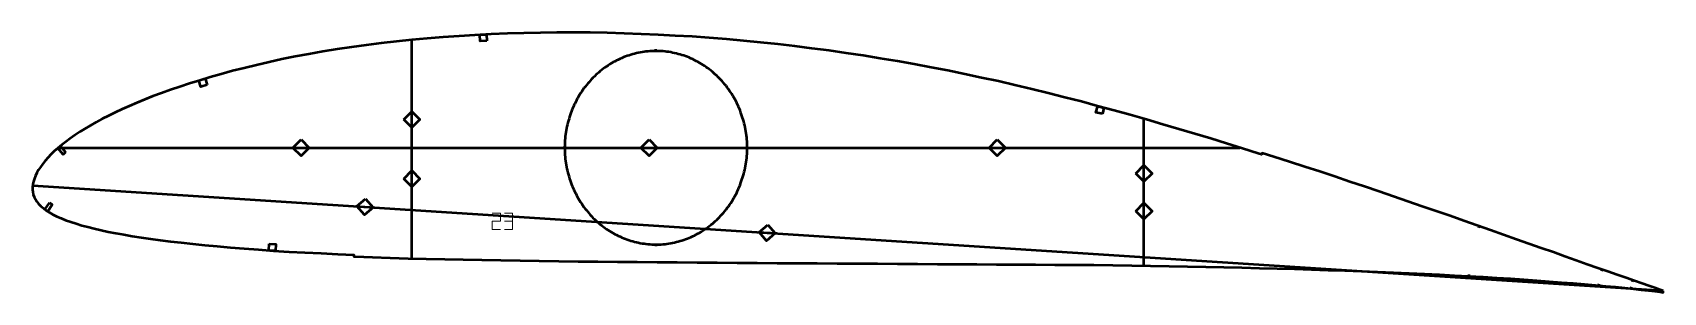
# Model space of a CAD drawing. Header units: metres. Extents: x 9 to 1011, y 111 to 271.
import ezdxf

# ---------------------------------------------------------------- set-up
doc = ezdxf.new("R2010")
doc.units = ezdxf.units.M
doc.layers.add('Layer', color=1, linetype='Continuous', lineweight=50)
doc.layers.add('NumLabel', color=1, linetype='Continuous', lineweight=15)

msp = doc.modelspace()

# ---------------------------------------------------------------- linework, layer by layer
at = {"layer": 'Layer', "color": 7}
for p, q in [((242.2, 131.9), (242.2, 266.4)), ((242.2, 211.4), (242.2, 223.4)), ((692.2, 127.4), (692.2, 217.8)), ((24.9, 200), (751.2, 200)), ((168.1, 200), (180.1, 200)), ((382, 200), (394, 200)), ((596, 200), (608, 200)), ((242.2, 174.9), (242.2, 186.9)), ((692.2, 178.2), (692.2, 190.2)), ((9.3, 176.8), (1010.7, 112.1)), ((207.4, 164), (219.4, 163.2)), ((692.2, 155), (692.2, 167)), ((454.6, 148), (466.5, 147.3))]:
    msp.add_line(p, q, dxfattribs=at)
at = {"layer": 'Layer'}
for p, q in [((392.2, 259.5), (392.2, 260.6)), ((336.2, 200), (335.2, 200)), ((448.3, 200), (449.3, 200)), ((898.2, 151.7), (897.9, 150.7)), ((392.2, 140.4), (392.2, 139.4)), ((891.9, 121.9), (891.8, 120.9)), ((973.7, 125), (973.3, 124.1)), ((971.7, 116.2), (971.6, 115.2)), ((991.6, 114.3), (991.5, 113.3)), ((992.5, 118.5), (992.2, 117.5))]:
    msp.add_line(p, q, dxfattribs=at)
for points in [[(1011.3, 111.9), (1009.4, 112.5), (1006.2, 113.7), (1002.5, 115), (998.4, 116.5), (993.7, 118.1), (988.6, 119.8), (983.1, 121.7), (977.3, 123.8), (971.1, 125.9), (964.6, 128.2), (957.9, 130.6), (950.9, 133), (943.8, 135.6), (936.4, 138.2), (928.8, 140.9), (921.1, 143.6), (913.2, 146.4), (905.1, 149.2), (897, 152.1), (888.7, 155), (880.3, 158), (871.8, 160.9), (863.2, 163.9), (854.4, 166.9), (845.6, 170), (836.7, 173), (827.7, 176.1), (818.7, 179.1), (809.5, 182.2), (800.3, 185.3), (791, 188.3), (781.6, 191.4), (772.1, 194.4), (764.8, 196.7), (764.5, 195.8), (762.3, 196.5), (752.7, 199.5), (743, 202.6), (733.3, 205.6), (723.5, 208.5), (713.6, 211.5), (703.7, 214.4), (693.8, 217.3), (683.8, 220.2), (673.8, 223), (663.7, 225.7), (653.7, 228.4), (643.5, 231), (633.4, 233.6), (623.2, 236.1), (612.9, 238.5), (602.7, 240.9), (592.4, 243.1), (582.1, 245.3), (571.7, 247.5), (561.4, 249.5), (551, 251.4), (540.6, 253.3), (530.1, 255), (519.6, 256.7), (509.1, 258.3), (498.6, 259.8), (488.1, 261.2), (477.6, 262.5), (467.1, 263.7), (456.5, 264.8), (446, 265.8), (435.5, 266.8), (425, 267.6), (414.5, 268.4), (404, 269), (393.5, 269.6), (383.1, 270), (372.6, 270.4), (362.3, 270.7), (351.9, 270.9), (341.6, 270.9), (331.4, 270.9), (321.2, 270.8), (311, 270.6), (300.9, 270.3), (290.9, 269.9), (281, 269.4), (271.2, 268.8), (261.4, 268.1), (251.7, 267.3), (242.1, 266.4), (232.7, 265.5), (223.4, 264.4), (214.2, 263.2), (205.1, 262), (196.2, 260.6), (187.4, 259.2), (178.9, 257.7), (170.5, 256.1), (162.3, 254.5), (154.4, 252.7), (146.7, 250.9), (139.2, 249.1), (131.9, 247.3), (124.9, 245.4), (118.2, 243.5), (111.8, 241.5), (105.5, 239.6), (99.6, 237.6), (93.8, 235.6), (88.3, 233.6), (83, 231.7), (78, 229.7), (73.2, 227.7), (68.5, 225.7), (64.1, 223.7), (59.8, 221.7), (55.7, 219.7), (51.9, 217.7), (48.2, 215.7), (44.6, 213.7), (41.3, 211.7), (38.1, 209.7), (35, 207.7), (32.2, 205.7), (29.5, 203.7), (27, 201.7), (24.6, 199.8), (22.4, 197.8), (20.4, 195.8), (18.6, 193.9), (16.9, 191.9), (15.3, 190), (13.9, 188.1), (12.7, 186.3), (11.7, 184.5), (10.9, 182.8), (10.2, 181), (9.7, 179.3), (9.3, 177.6), (9.1, 175.9), (9.1, 174.3), (9.2, 172.8), (9.5, 171.3), (10, 169.8), (10.8, 168.3), (11.7, 166.9), (12.8, 165.5), (14.1, 164.1), (15.7, 162.7), (17.4, 161.4), (19.4, 160.1), (21.6, 158.9), (24, 157.7), (26.6, 156.6), (29.4, 155.4), (32.5, 154.3), (35.8, 153.3), (39.3, 152.2), (43, 151.2), (47, 150.2), (51.2, 149.3), (55.6, 148.3), (60.3, 147.4), (65.2, 146.5), (70.3, 145.6), (75.8, 144.8), (81.5, 144), (87.5, 143.1), (93.8, 142.3), (100.5, 141.6), (107.5, 140.8), (114.9, 140), (122.6, 139.3), (130.7, 138.6), (139.2, 137.9), (148, 137.3), (157.2, 136.6), (166.7, 136), (176.5, 135.5), (186.5, 135), (196.8, 134.5), (206.5, 134.1), (206.5, 133.1), (207.3, 133), (218, 132.6), (228.8, 132.3), (239.9, 131.9), (251.1, 131.6), (262.4, 131.3), (273.8, 131.1), (285.3, 130.9), (296.9, 130.7), (308.7, 130.5), (320.5, 130.3), (332.5, 130.2), (344.5, 130), (356.5, 129.9), (368.6, 129.8), (380.7, 129.7), (392.9, 129.6), (405.2, 129.5), (417.5, 129.4), (429.8, 129.3), (442.1, 129.2), (454.4, 129.1), (466.8, 129), (479.1, 128.9), (491.4, 128.9), (503.7, 128.8), (516.1, 128.8), (528.4, 128.7), (540.7, 128.6), (552.9, 128.5), (565.2, 128.4), (577.3, 128.4), (589.5, 128.3), (601.6, 128.2), (613.6, 128.2), (625.6, 128.1), (637.5, 128), (649.4, 127.9), (661.3, 127.8), (673, 127.7), (684.7, 127.5), (696.2, 127.3), (707.6, 127.1), (719, 126.9), (730.2, 126.7), (741.3, 126.5), (752.3, 126.2), (763.2, 125.9), (774, 125.7), (784.7, 125.4), (795.2, 125.1), (805.5, 124.7), (815.7, 124.4), (825.8, 124), (835.8, 123.6), (845.5, 123.2), (855.1, 122.8), (864.6, 122.4), (873.8, 121.9), (883, 121.4), (891.9, 120.9), (900.6, 120.5), (909.1, 119.9), (917.4, 119.4), (925.6, 118.8), (933.6, 118.3), (941.3, 117.7), (948.8, 117.1), (956, 116.6), (963, 116), (969.7, 115.4), (976.1, 114.8), (982.1, 114.3), (987.7, 113.7), (993, 113.1), (997.8, 112.5), (1002.2, 112), (1006.1, 111.6), (1009.5, 111.2), (1011.4, 110.9)], [(448.3, 200), (448.3, 201.3), (448.2, 202.5), (448.2, 203.8), (448.1, 205), (448, 206.2), (447.8, 207.5), (447.7, 208.7), (447.5, 210), (447.3, 211.2), (447.1, 212.4), (446.8, 213.6), (446.5, 214.9), (446.2, 216.1), (445.9, 217.3), (445.5, 218.5), (445.1, 219.6), (444.7, 220.8), (444.3, 222), (443.9, 223.1), (443.4, 224.3), (442.9, 225.4), (442.4, 226.6), (441.9, 227.7), (441.3, 228.8), (440.7, 229.9), (440.1, 230.9), (439.5, 232), (438.9, 233.1), (438.2, 234.1), (437.5, 235.1), (436.8, 236.1), (436.1, 237.1), (435.3, 238.1), (434.6, 239), (433.8, 240), (433, 240.9), (432.2, 241.8), (431.3, 242.7), (430.5, 243.5), (429.6, 244.4), (428.7, 245.2), (427.8, 246), (426.9, 246.8), (426, 247.5), (425, 248.3), (424.1, 249), (423.1, 249.7), (422.1, 250.4), (421.1, 251), (420.1, 251.7), (419.1, 252.3), (418, 252.9), (417, 253.4), (415.9, 254), (414.8, 254.5), (413.7, 255), (412.7, 255.5), (411.6, 255.9), (410.4, 256.3), (409.3, 256.7), (408.2, 257.1), (407.1, 257.4), (405.9, 257.7), (404.8, 258), (403.6, 258.3), (402.5, 258.5), (401.3, 258.8), (400.2, 259), (399, 259.1), (397.8, 259.3), (396.6, 259.4), (395.5, 259.5), (394.3, 259.5), (393.1, 259.5), (391.9, 259.5), (390.8, 259.5), (389.6, 259.5), (388.4, 259.4), (387.2, 259.3), (386.1, 259.2), (384.9, 259), (383.7, 258.9), (382.6, 258.7), (381.4, 258.4), (380.2, 258.2), (379.1, 257.9), (378, 257.6), (376.8, 257.3), (375.7, 256.9), (374.6, 256.5), (373.5, 256.1), (372.3, 255.7), (371.3, 255.2), (370.2, 254.7), (369.1, 254.2), (368, 253.7), (367, 253.2), (365.9, 252.6), (364.9, 252), (363.9, 251.4), (362.8, 250.7), (361.9, 250.1), (360.9, 249.4), (359.9, 248.7), (358.9, 247.9), (358, 247.2), (357.1, 246.4), (356.2, 245.6), (355.3, 244.8), (354.4, 243.9), (353.5, 243.1), (352.7, 242.2), (351.9, 241.3), (351.1, 240.4), (350.3, 239.5), (349.5, 238.5), (348.7, 237.6), (348, 236.6), (347.3, 235.6), (346.6, 234.6), (345.9, 233.6), (345.3, 232.5), (344.6, 231.5), (344, 230.4), (343.4, 229.3), (342.9, 228.2), (342.3, 227.1), (341.8, 226), (341.3, 224.9), (340.8, 223.7), (340.4, 222.6), (339.9, 221.4), (339.5, 220.2), (339.1, 219.1), (338.8, 217.9), (338.4, 216.7), (338.1, 215.5), (337.8, 214.3), (337.5, 213), (337.3, 211.8), (337.1, 210.6), (336.9, 209.3), (336.7, 208.1), (336.5, 206.9), (336.4, 205.6), (336.3, 204.4), (336.2, 203.1), (336.2, 201.9), (336.2, 200.6), (336.2, 199.4), (336.2, 198.1), (336.2, 196.9), (336.3, 195.6), (336.4, 194.4), (336.5, 193.1), (336.7, 191.9), (336.9, 190.7), (337.1, 189.4), (337.3, 188.2), (337.5, 187), (337.8, 185.7), (338.1, 184.5), (338.4, 183.3), (338.8, 182.1), (339.1, 180.9), (339.5, 179.8), (339.9, 178.6), (340.4, 177.4), (340.8, 176.3), (341.3, 175.1), (341.8, 174), (342.3, 172.9), (342.9, 171.8), (343.4, 170.7), (344, 169.6), (344.6, 168.5), (345.3, 167.5), (345.9, 166.4), (346.6, 165.4), (347.3, 164.4), (348, 163.4), (348.7, 162.4), (349.5, 161.5), (350.3, 160.5), (351.1, 159.6), (351.9, 158.7), (352.7, 157.8), (353.5, 156.9), (354.4, 156.1), (355.3, 155.2), (356.2, 154.4), (357.1, 153.6), (358, 152.8), (358.9, 152.1), (359.9, 151.3), (360.9, 150.6), (361.9, 149.9), (362.8, 149.3), (363.9, 148.6), (364.9, 148), (365.9, 147.4), (367, 146.8), (368, 146.3), (369.1, 145.8), (370.2, 145.3), (371.3, 144.8), (372.3, 144.3), (373.5, 143.9), (374.6, 143.5), (375.7, 143.1), (376.8, 142.7), (378, 142.4), (379.1, 142.1), (380.2, 141.8), (381.4, 141.6), (382.6, 141.3), (383.7, 141.1), (384.9, 141), (386.1, 140.8), (387.2, 140.7), (388.4, 140.6), (389.6, 140.5), (390.8, 140.5), (391.9, 140.4), (393.1, 140.5), (394.3, 140.5), (395.5, 140.5), (396.6, 140.6), (397.8, 140.7), (399, 140.9), (400.2, 141), (401.3, 141.2), (402.5, 141.5), (403.6, 141.7), (404.8, 142), (405.9, 142.3), (407.1, 142.6), (408.2, 142.9), (409.3, 143.3), (410.4, 143.7), (411.6, 144.1), (412.7, 144.5), (413.7, 145), (414.8, 145.5), (415.9, 146), (417, 146.6), (418, 147.1), (419.1, 147.7), (420.1, 148.3), (421.1, 149), (422.1, 149.6), (423.1, 150.3), (424.1, 151), (425, 151.7), (426, 152.5), (426.9, 153.2), (427.8, 154), (428.7, 154.8), (429.6, 155.6), (430.5, 156.5), (431.3, 157.3), (432.2, 158.2), (433, 159.1), (433.8, 160), (434.6, 161), (435.3, 161.9), (436.1, 162.9), (436.8, 163.9), (437.5, 164.9), (438.2, 165.9), (438.9, 166.9), (439.5, 168), (440.1, 169.1), (440.7, 170.1), (441.3, 171.2), (441.9, 172.3), (442.4, 173.4), (442.9, 174.6), (443.4, 175.7), (443.9, 176.9), (444.3, 178), (444.7, 179.2), (445.1, 180.4), (445.5, 181.5), (445.9, 182.7), (446.2, 183.9), (446.5, 185.1), (446.8, 186.4), (447.1, 187.6), (447.3, 188.8), (447.5, 190), (447.7, 191.3), (447.8, 192.5), (448, 193.8), (448.1, 195), (448.2, 196.2), (448.2, 197.5), (448.3, 198.7), (448.3, 200)]]:
    msp.add_lwpolyline(points, close=True, dxfattribs=at)
for points in [[(288.2, 265.8), (284.2, 265.6), (284, 269.6), (288, 269.7), (288.2, 265.8)], [(116.3, 238.7), (112.5, 237.6), (111.3, 241.4), (115.2, 242.6), (116.3, 238.7)], [(237.2, 217.4), (242.2, 222.4), (247.2, 217.4), (242.2, 212.4), (237.2, 217.4)], [(666.6, 220.8), (662.7, 221.8), (663.8, 225.7), (667.6, 224.6), (666.6, 220.8)], [(29.4, 197.2), (27.8, 195.9), (24.6, 199.8), (26.2, 201), (29.4, 197.2)], [(174.1, 205), (179.1, 200), (174.1, 195), (169.1, 200), (174.1, 205)], [(388, 205), (393, 200), (388, 195), (383, 200), (388, 205)], [(602, 205), (607, 200), (602, 195), (597, 200), (602, 205)], [(237.2, 180.9), (242.2, 185.9), (247.2, 180.9), (242.2, 175.9), (237.2, 180.9)], [(687.2, 184.2), (692.2, 189.2), (697.2, 184.2), (692.2, 179.2), (687.2, 184.2)], [(19.4, 166.1), (21.1, 165), (18.4, 160.8), (16.7, 161.9), (19.4, 166.1)], [(213.8, 168.6), (218.4, 163.3), (213.1, 158.6), (208.4, 164), (213.8, 168.6)], [(687.2, 161), (692.2, 166), (697.2, 161), (692.2, 156), (687.2, 161)], [(460.9, 152.6), (465.5, 147.3), (460.2, 142.7), (455.6, 148), (460.9, 152.6)], [(154.6, 140.8), (158.6, 140.6), (158.3, 136.6), (154.3, 136.8), (154.6, 140.8)]]:
    msp.add_lwpolyline(points, dxfattribs=at)
at = {"layer": 'NumLabel', "color": 1}
for points in [[(291.6, 159.7), (296.6, 159.7), (296.6, 154.7), (291.6, 154.7), (291.6, 149.7), (296.6, 149.7)], [(299.1, 159.7), (304.1, 159.7), (304.1, 154.7), (299.1, 154.7), (304.1, 154.7), (304.1, 149.7), (299.1, 149.7)]]:
    msp.add_lwpolyline(points, dxfattribs=at)

doc.saveas('drawing.dxf')
